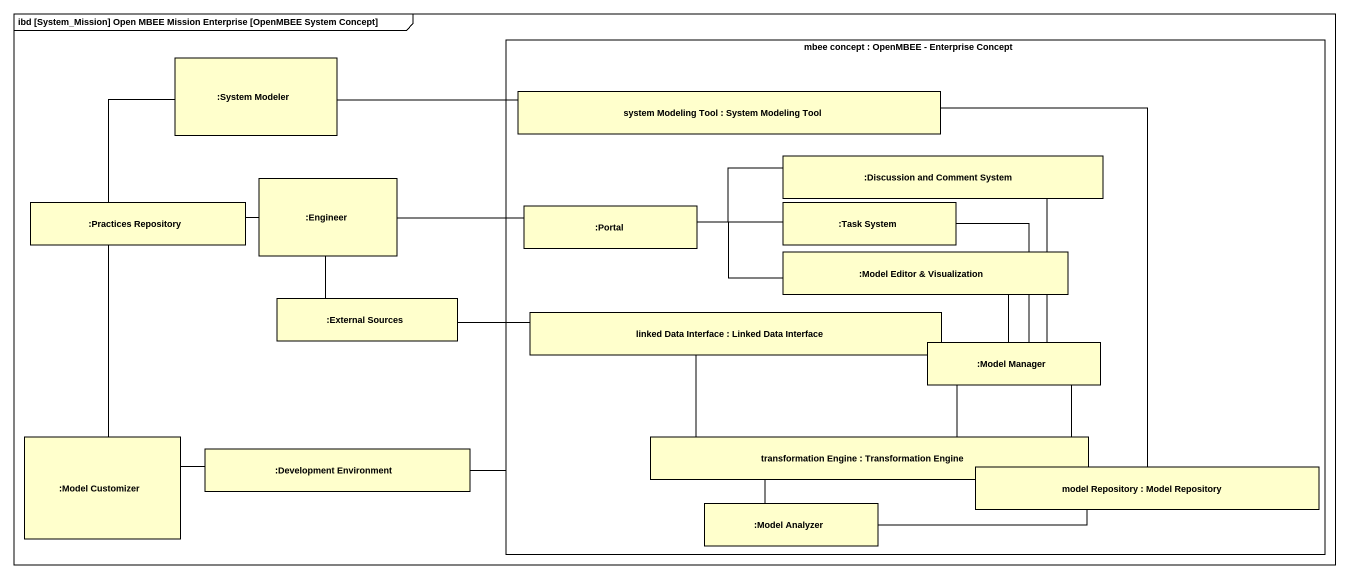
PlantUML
@startuml
mainframe ibd [System_Mission] Open MBEE Mission Enterprise [OpenMBEE System Concept]
rectangle ":System Modeler" as System_Modeler
rectangle "mbee concept : OpenMBEE - Enterprise Concept" as mbee_concept {
  rectangle "system Modeling Tool : System Modeling Tool" as system_Modeling_Tool
  rectangle ":Discussion and Comment System" as Discussion_and_Comment
  rectangle ":Portal" as Portal
  rectangle ":Task System" as Task_System
  rectangle ":Model Editor & Visualization" as Model_Editor_Visualization
  rectangle "linked Data Interface : Linked Data Interface" as linked_Data_Interface
  rectangle ":Model Manager" as Model_Manager
  rectangle "transformation Engine : Transformation Engine" as transformation_Engine
  rectangle "model Repository : Model Repository" as model_Repository
  rectangle ":Model Analyzer" as Model_Analyzer
}
rectangle ":Engineer" as Engineer
rectangle ":Practices Repository" as Practices_Repository
rectangle ":External Sources" as External_Sources
rectangle ":Model Customizer" as Model_Customizer
rectangle ":Development Environment" as Development_Environment
System_Modeler -right- system_Modeling_Tool
System_Modeler -- Practices_Repository
system_Modeling_Tool -- model_Repository
Engineer -left- Practices_Repository
Engineer -right- Portal
Engineer -- External_Sources
Practices_Repository -- Model_Customizer
Portal -right- Discussion_and_Comment
Portal -right- Task_System
Portal -right- Model_Editor_Visualization
linked_Data_Interface -left- External_Sources
linked_Data_Interface -- transformation_Engine
Model_Manager -up- Discussion_and_Comment
Model_Manager -up- Task_System
Model_Manager -up- Model_Editor_Visualization
Development_Environment -right- mbee_concept
Development_Environment -left- Model_Customizer
transformation_Engine -up- Model_Manager
transformation_Engine -- Model_Analyzer
model_Repository -up- Model_Manager
Model_Analyzer -right- model_Repository
@enduml
